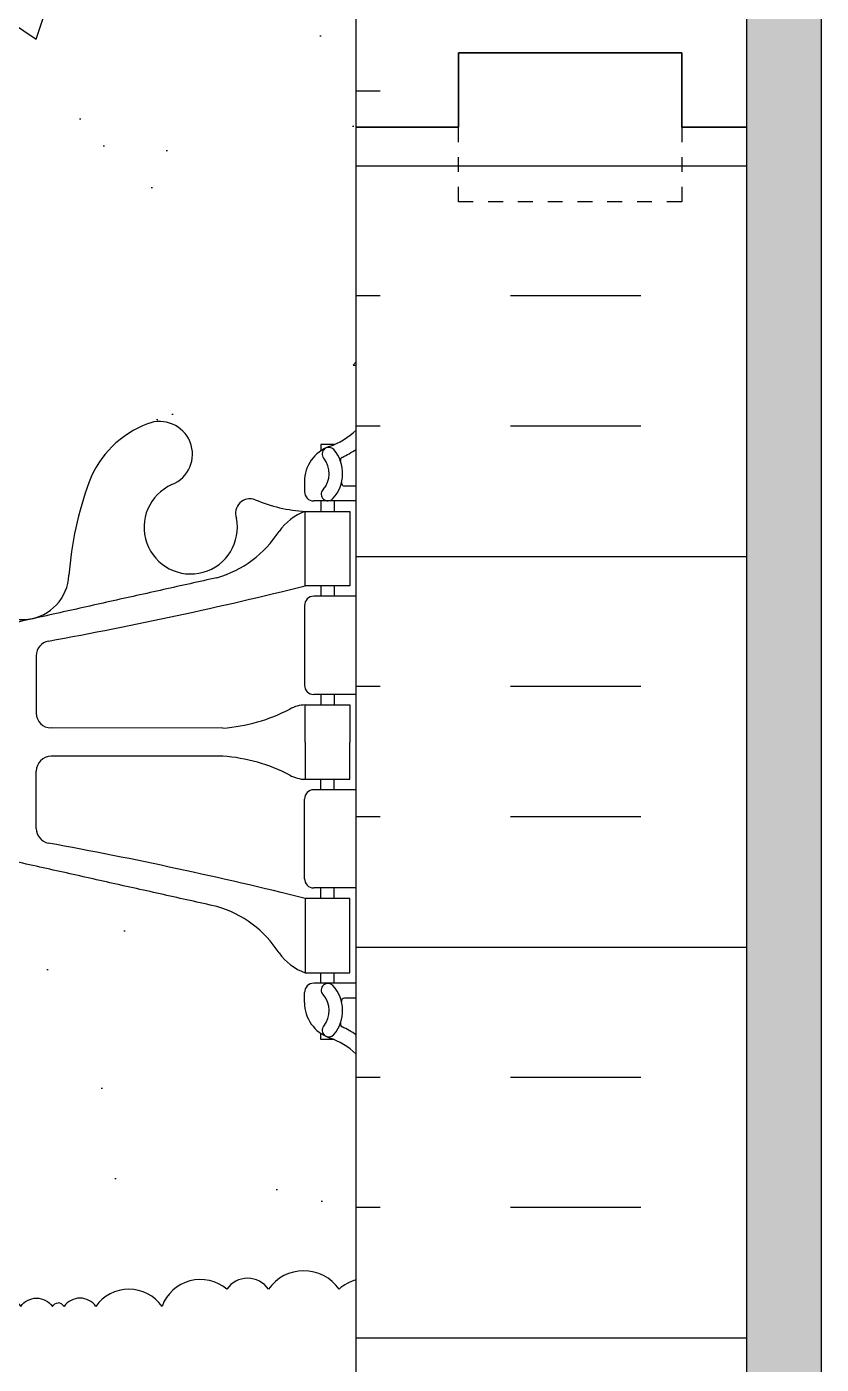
# Model space of a CAD drawing. Header units: inches. Extents: x 16 to 68.3, y 21.2 to 93.9.
# Drawn here: x 47.79 to 53.13, y 66.62 to 75.61 of the extents above; entities that cross this region are included whole.
import ezdxf

# ---------------------------------------------------------------- set-up
doc = ezdxf.new("R2010")
doc.units = ezdxf.units.IN
doc.header["$LTSCALE"] = 0.5
doc.header["$MEASUREMENT"] = 0
doc.linetypes.add('DASHED2', pattern=[0.375, 0.25, -0.125])
for name, color, linetype in [('HATCH', 12, 'Continuous'), ('line25', 2, 'Continuous'), ('LINE50', 5, 'Continuous'), ('LINE9', 9, 'Continuous'), ('Web_Edge', 9, 'Continuous')]:
    doc.layers.add(name, color=color, linetype=linetype)

msp = doc.modelspace()

# ---------------------------------------------------------------- hatches: boundary and pattern name
at = {"layer": 'HATCH'}
h = msp.add_hatch(dxfattribs=at)
h.set_pattern_fill('INSUL', color=256, scale=7, style=0)
h.set_pattern_definition([(180, (2976.167332084206, -322.0766072067573), (0, 2.625), []), (180, (2976.167332084206, -321.2016072067573), (0, 2.625), [0.875, -0.875]), (180, (2976.167332084206, -320.3266072067573), (0, 2.625), [0.875, -0.875])])
h.paths.add_polyline_path([(52.63075037272097, 74.93290685595431), (52.19325037272097, 74.93290685595431), (52.19325037272051, 75.43290685595426), (50.69325037272097, 75.43290685595437), (50.69325037272097, 74.93290685595437), (50.00575037272097, 74.93290685595426), (50.00575037272097, 92.93290685595437), (50.69325037272097, 92.93290685595426), (50.69325037272097, 93.43290685595426), (52.19325037272051, 93.43290685595437), (52.19325037272097, 92.93290685595426), (52.63075037272097, 92.93290685595431)])
h = msp.add_hatch(dxfattribs=at)
h.set_pattern_fill('AR-SAND', color=256, scale=0.25, style=0)
h.set_pattern_definition([(37.50000000000001, (77.5901475671186, 19.05054235239589), (-0.01574833952740204, 0.4817059422532897), [0, -0.38, 0, -0.425, 0, -0.40625]), (7.499999999999999, (77.5901475671186, 19.05054235239589), (0.4424441763169318, 0.7055365163074351), [0, -0.205, 0, -0.3425, 0, -0.13125]), (327.5, (77.2826475671186, 19.05054235239589), (0.7785354654378738, 0.001414763384241124), [0, -0.125, 0, -0.45, 0, -0.5875]), (317.5, (77.2826475671186, 19.05054235239589), (0.7515316511430733, 0.2194188912335623), [0, -0.0625, 0, -0.295, 0, -0.3375])])
h.paths.add_polyline_path([(53.13075037272097, 92.93290685595433), (52.63075037272097, 92.93290685595433), (52.63075037272097, 74.93290685595431), (52.63075037272097, 56.93290685595432), (53.13075037272097, 56.93290685595431)])
h = msp.add_hatch(dxfattribs=at)
h.set_pattern_fill('AR-CONC', color=256, scale=0.5)
h.set_pattern_definition([(49.99999999999999, (0, 0), (3.586300913003767, -0.3137606749129755), [0.375, -4.125]), (355, (0, 0), (-0.693756668065, 3.760960668500059), [0.3, -3.3]), (100.45144446, (0.298858405, -0.02614672), (2.89254423363556, 3.447199954843147), [0.3187009599999999, -3.505710559999999]), (46.18420000000001, (0, 1), (5.336206653357862, -0.8275964039653827), [0.5625, -6.1875]), (96.63563549, (0.444683725, 0.931033465), (4.673309728371142, 4.870593003872752), [0.47805171, -5.258568799999999]), (351.1841639899999, (0, 1), (4.673309725273866, 4.870593001349951), [0.45, -4.950000005]), (21, (0.5, 0.75), (2.984535260592308, -2.013094453326694), [0.375, -4.125]), (326.0000000000001, (0.5, 0.75), (1.216576659607909, 3.625750225234265), [0.3, -3.3]), (71.45144474, (0.74871127, 0.58224213), (4.201111883649856, 1.612655764031769), [0.31870095, -3.50571056]), (37.50000000000001, (0, 0), (0.06079927658645334, 1.664469269156557), [0, -3.26, 0, -3.35, 0, -3.3125]), (7.499999999999999, (0, 0), (1.315347687210743, 1.972058559411801), [0, -1.91, 0, -3.185, 0, -1.2625]), (327.5, (-1.115, 0), (2.669112180862045, -0.1127743586718988), [0, -1.25, 0, -3.9, 0, -5.175]), (317.5, (-1.615, 0), (2.915930846711931, 0.5005249116615886), [0, -1.625, 0, -2.59, 0, -3.675])])
edge = h.paths.add_edge_path()
edge.add_arc((49.65974737583271, 86.34523039092467), 0.4999999999999998, 46.21088882983787, 66.42182151813422)
edge.add_line((49.85974737586201, 86.80348796040747), (49.76974737586147, 86.80348796040059))
edge.add_line((49.76974737586147, 86.80348796040059), (49.76974737585874, 86.84521402032473))
edge.add_arc((49.9097473758427, 87.05233717210766), 0.2499999999999988, 180.0000000030875, 235.94420226187, ccw=False)
edge.add_line((49.6597473758427, 87.05233717209418), (49.65974737583906, 87.11983717210428))
edge.add_arc((49.72224737583906, 87.11983717210765), 0.06250000000000001, 89.99999999998698, 180.0000000030875, ccw=False)
edge.add_line((49.72224737583907, 87.18233717210765), (49.76974737583691, 87.18233717210764))
edge.add_line((49.76974737583691, 87.18233717210764), (49.76974737583237, 87.25233717210764))
edge.add_line((49.76974737583237, 87.25233717210764), (49.6647473758477, 87.25233717210764))
edge.add_arc((49.78715602700481, 87.59494103462791), 0.3638149041640578, 212.0424222806901, 250.3387412735826, ccw=False)
edge.add_arc((48.86403713168669, 86.98371098329338), 0.743499063761513, 34.22801950081571, 73.81071145721748)
edge.add_spline(control_points=[(49.07133327597398, 87.6977272060627), (47.63388327597409, 88.01818720606272)], knot_values=[0, 0, 1, 1], degree=1, periodic=0)
edge.add_arc((47.07754542795036, 85.08658239844536), 2.983926699701091, 79.25461642973926, 90.09946546446955)
edge.add_line((47.07236533425804, 88.07050460182438), (46.01729402065462, 88.08608661676334))
edge.add_line((46.01729402065462, 88.08608661676334), (46.01729402065461, 79.77972709514529))
edge.add_line((46.01729402065461, 79.77972709514529), (47.07236533425807, 79.79530911008425))
edge.add_arc((47.07754542795034, 82.77923131346327), 2.983926699701083, 269.9005345355316, 280.745383570264)
edge.add_spline(control_points=[(47.63388327597409, 79.84762650584591), (49.07133327597398, 80.16808650584593)], knot_values=[0, 0, 1, 1], degree=1, periodic=0)
edge.add_arc((48.86403713168669, 80.88210272861525), 0.7434990637615129, 286.1892885427836, 325.7719804991818)
edge.add_arc((49.78715602700481, 80.27087267728072), 0.3638149041640576, 109.66125872641629, 147.9575777193149, ccw=False)
edge.add_line((49.6647473758477, 80.61347653980098), (49.76974737583237, 80.61347653980098))
edge.add_line((49.76974737583237, 80.61347653980098), (49.76974737583691, 80.68347653980099))
edge.add_line((49.76974737583691, 80.68347653980099), (49.72224737583907, 80.68347653980098))
edge.add_arc((49.72224737583906, 80.74597653980098), 0.06250000000000001, 179.9999999969125, 270.000000000013, ccw=False)
edge.add_line((49.65974737583906, 80.74597653980435), (49.6597473758427, 80.81347653981445))
edge.add_arc((49.9097473758427, 80.81347653980097), 0.2499999999999989, 124.05579773813, 179.9999999969125, ccw=False)
edge.add_line((49.76974737585874, 81.0205996915839), (49.76974737586147, 81.06232575150804))
edge.add_line((49.76974737586147, 81.06232575150804), (49.85974737586201, 81.06232575150116))
edge.add_arc((49.65974737583271, 81.52058332098396), 0.4999999999999999, 293.5781784818658, 313.7891111701621)
edge.add_line((50.00575037272097, 81.15963744395481), (50.00575037272097, 86.70617626795382))
edge = h.paths.add_edge_path()
edge.add_line((46.01729402065462, 88.08608661676334), (46.00575037272141, 88.08625710125308))
edge.add_line((46.00575037272141, 88.08625710125308), (44.93913541118481, 88.07050460182438))
edge.add_arc((44.9339553174925, 85.08658239844536), 2.983926699701082, 89.90053453553061, 100.7453835702634)
edge.add_spline(control_points=[(44.37761746946876, 88.01818720606272), (43.92738470849633, 87.91781391267426)], knot_values=[0.6867837065828728, 0.6867837065828728, 1, 1], degree=1, periodic=0)
edge.add_line((43.92738470857714, 87.91781391269228), (43.92738470857714, 79.94799979921636))
edge.add_spline(control_points=[(43.92738470849633, 79.94799979923438), (44.37761746946876, 79.84762650584591)], knot_values=[0.6867837065828678, 0.6867837065828678, 1, 1], degree=1, periodic=0)
edge.add_arc((44.9339553174925, 82.77923131346327), 2.983926699701082, 259.2546164297359, 270.0994654644676)
edge.add_line((44.93913541118473, 79.79530911008425), (46.00575037272156, 79.77955661065555))
edge.add_line((46.00575037272156, 79.77955661065555), (46.01729402065461, 79.77972709514529))
edge.add_line((46.01729402065461, 79.77972709514529), (46.01729402065462, 88.08608661676334))
edge = h.paths.add_edge_path()
edge.add_spline(control_points=[(43.92738470857714, 87.91781391269227), (42.94016746946886, 87.6977272060627)], knot_values=[0, 0, 0.6867837066390796, 0.6867837066390796], degree=1, periodic=0)
edge.add_arc((43.14746361375615, 86.98371098329338), 0.743499063761513, 106.1892885427836, 145.7719804991715)
edge.add_arc((42.22434471843804, 87.59494103462791), 0.3638149041640575, 289.6612587264163, 327.9575777193354, ccw=False)
edge.add_line((42.34675336959515, 87.25233717210764), (42.24175336961048, 87.25233717210764))
edge.add_line((42.24175336961048, 87.25233717210764), (42.24175336960593, 87.18233717210764))
edge.add_line((42.24175336960593, 87.18233717210764), (42.28925336960377, 87.18233717210765))
edge.add_arc((42.28925336960378, 87.11983717210765), 0.06250000000000001, -3.0876208256813698e-09, 90.00000000001302, ccw=False)
edge.add_line((42.35175336960378, 87.11983717210428), (42.35175336960015, 87.05233717209418))
edge.add_arc((42.10175336960015, 87.05233717210766), 0.2499999999999988, 304.05579773812997, 359.9999999969125, ccw=False)
edge.add_line((42.2417533695841, 86.84521402032473), (42.24175336958137, 86.80348796040059))
edge.add_line((42.24175336958137, 86.80348796040059), (42.15175336958083, 86.80348796040747))
edge.add_arc((42.35175336961014, 86.34523039092467), 0.4999999999999997, 113.5781784818658, 133.7891111703061)
edge.add_line((42.00575037272097, 86.70617626795296), (42.00575037272097, 81.15963744395567))
edge.add_arc((42.35175336961014, 81.52058332098396), 0.4999999999999995, 226.2108888296939, 246.4218215181342)
edge.add_line((42.15175336958083, 81.06232575150116), (42.24175336958137, 81.06232575150804))
edge.add_line((42.24175336958137, 81.06232575150804), (42.2417533695841, 81.0205996915839))
edge.add_arc((42.10175336960015, 80.81347653980097), 0.2499999999999988, 3.087507138843648e-09, 55.944202261869975, ccw=False)
edge.add_line((42.35175336960015, 80.81347653981445), (42.35175336960378, 80.74597653980435))
edge.add_arc((42.28925336960378, 80.74597653980098), 0.06250000000000001, -90.00000000001302, 3.087507138843648e-09, ccw=False)
edge.add_line((42.28925336960377, 80.68347653980098), (42.24175336960593, 80.68347653980099))
edge.add_line((42.24175336960593, 80.68347653980099), (42.24175336961048, 80.61347653980098))
edge.add_line((42.24175336961048, 80.61347653980098), (42.34675336959515, 80.61347653980098))
edge.add_arc((42.22434471843805, 80.27087267728072), 0.3638149041640577, 32.042422280640494, 70.33874127358581, ccw=False)
edge.add_arc((43.14746361375615, 80.88210272861525), 0.7434990637615132, 214.2280195008409, 253.8107114572175)
edge.add_spline(control_points=[(42.94016746946886, 80.16808650584593), (43.92738470857714, 79.94799979921636)], knot_values=[0, 0, 0.6867837066390796, 0.6867837066390796], degree=1, periodic=0)
edge.add_line((43.92738470857714, 79.94799979921636), (43.92738470857714, 87.91781391269227))
edge = h.paths.add_edge_path()
edge.add_arc((49.65974737583271, 68.34523039092467), 0.4999999999999998, 46.21088882983787, 66.42182151813422)
edge.add_line((49.85974737586201, 68.80348796040747), (49.76974737586147, 68.80348796040059))
edge.add_line((49.76974737586147, 68.80348796040059), (49.76974737585874, 68.84521402032473))
edge.add_arc((49.9097473758427, 69.05233717210766), 0.2499999999999988, 180.0000000030875, 235.94420226187, ccw=False)
edge.add_line((49.6597473758427, 69.05233717209418), (49.65974737583906, 69.11983717210428))
edge.add_arc((49.72224737583906, 69.11983717210765), 0.06250000000000001, 89.99999999998698, 180.0000000030875, ccw=False)
edge.add_line((49.72224737583907, 69.18233717210765), (49.76974737583691, 69.18233717210764))
edge.add_line((49.76974737583691, 69.18233717210764), (49.76974737583237, 69.25233717210764))
edge.add_line((49.76974737583237, 69.25233717210764), (49.6647473758477, 69.25233717210764))
edge.add_arc((49.78715602700473, 69.59494103462794), 0.3638149041640578, 212.0424222804951, 250.33874127359678, ccw=False)
edge.add_arc((48.86403713168669, 68.98371098329338), 0.7434990637615126, 34.22801950091625, 73.81071145721643)
edge.add_spline(control_points=[(49.07133327597398, 69.6977272060627), (47.63388327597409, 70.01818720606272)], knot_values=[0, 0, 1, 1], degree=1, periodic=0)
edge.add_arc((47.07754542795036, 67.08658239844536), 2.98392669970109, 79.25461642973826, 90.09946546446818)
edge.add_line((47.07236533425811, 70.07050460182438), (46.01729402065461, 70.08608661676334))
edge.add_line((46.01729402065461, 70.08608661676334), (46.01729402065461, 67.18649998957106))
edge.add_arc((45.89694003433868, 66.85945341837021), 0.3484889406514577, 50.206941944660684, 69.79625397109521, ccw=False)
edge.add_arc((46.35678619018471, 66.9614043961476), 0.2890885121043847, 35.000000049744926, 144.999999950256, ccw=False)
edge.add_arc((46.73374488911767, 67.02908379061017), 0.1710930888453198, 35.00000004974447, 144.9999999502503, ccw=False)
edge.add_arc((47.0507625549502, 66.91694358144542), 0.2747678591514678, 20.067823958623023, 130.0678238591272, ccw=False)
edge.add_arc((47.53115746998198, 66.8555628542095), 0.2713891911863233, 35.00000004974447, 144.9999999502704, ccw=False)
edge.add_arc((47.85978813371104, 66.93677807643002), 0.1297947724258311, 35.000000049746575, 144.9999999502446, ccw=False)
edge.add_arc((48.01443782202094, 66.97738564492818), 0.05899763733755128, 98.46763984434159, 144.9999999502589, ccw=False)
edge.add_arc((47.99706292342111, 66.97738564492815), 0.05899763733755129, 35.00000004985583, 81.5323601557717, ccw=False)
edge.add_arc((48.15171261173085, 66.93677807642995), 0.1297947724258311, 35.000000049746575, 144.9999999501768, ccw=False)
edge.add_arc((48.48034327545997, 66.85556285420948), 0.2713891911863233, 35.00000004974447, 144.9999999502737, ccw=False)
edge.add_arc((48.96073819049172, 66.91694358144551), 0.2747678591514678, 49.93217614085802, 159.9321760413863, ccw=False)
edge.add_arc((49.2777558563243, 67.0290837906102), 0.1710930888453198, 35.00000004974447, 144.9999999502489, ccw=False)
edge.add_arc((49.65471455525726, 66.9614043961476), 0.2890885121043847, 35.000000049744926, 144.9999999502521, ccw=False)
edge.add_arc((50.11456071110332, 66.85945341837024), 0.3484889406514596, 108.1939553616794, 129.7930580553476, ccw=False)
edge.add_line((50.00575037272097, 67.19051965346148), (50.00575037272097, 68.70617626795382))
edge = h.paths.add_edge_path()
edge.add_line((46.01729402065461, 70.08608661676334), (46.00575037272142, 70.08625710125308))
edge.add_line((46.00575037272142, 70.08625710125308), (44.93913541118484, 70.07050460182438))
edge.add_arc((44.93395531749251, 67.08658239844536), 2.983926699701082, 89.90053453553048, 100.7453835702628)
edge.add_spline(control_points=[(44.37761746946876, 70.01818720606272), (43.92738470857714, 69.91781391269227)], knot_values=[0.6867837066390796, 0.6867837066390796, 1, 1], degree=1, periodic=0)
edge.add_line((43.92738470857714, 69.91781391269227), (43.92738470857714, 67.04741426064041))
edge.add_arc((44.07700893180284, 66.92615876084994), 0.1925884326882842, 35.000000049744926, 140.9786846608937, ccw=False)
edge.add_arc((44.38266751188758, 66.93306269264247), 0.1805517949427258, 35.000000049736684, 144.9999999503395, ccw=False)
edge.add_arc((44.66761295953486, 66.89657734210114), 0.1959448866285584, 24.37979492092802, 134.3797948213562, ccw=False)
edge.add_arc((45.02391568800157, 66.85294193211523), 0.2170908186462479, 35.00000004974743, 144.999999950316, ccw=False)
edge.add_arc((45.38539263390121, 66.84886940579547), 0.2241910515995041, 35.00000004974561, 144.9999999502162, ccw=False)
edge.add_arc((45.89694003433863, 66.85945341837022), 0.3484889406514577, 69.79625397108771, 160.2069418451645, ccw=False)
edge.add_line((46.01729402065461, 67.18649998957108), (46.01729402065461, 70.08608661676334))
edge = h.paths.add_edge_path()
edge.add_spline(control_points=[(43.92738470857714, 69.91781391269227), (42.94016746946886, 69.6977272060627)], knot_values=[0, 0, 0.6867837066390796, 0.6867837066390796], degree=1, periodic=0)
edge.add_arc((43.14746361375619, 68.98371098329339), 0.7434990637615129, 106.1892885427865, 145.7719804992229)
edge.add_arc((42.22434471843804, 69.59494103462791), 0.3638149041640574, 289.6612587264163, 327.95757771923536, ccw=False)
edge.add_line((42.34675336959515, 69.25233717210764), (42.24175336961048, 69.25233717210764))
edge.add_line((42.24175336961048, 69.25233717210764), (42.24175336960593, 69.18233717210764))
edge.add_line((42.24175336960593, 69.18233717210764), (42.28925336960377, 69.18233717210765))
edge.add_arc((42.28925336960378, 69.11983717210765), 0.06250000000000001, -3.0876208256813698e-09, 90.00000000001302, ccw=False)
edge.add_line((42.35175336960378, 69.11983717210428), (42.35175336960015, 69.05233717209418))
edge.add_arc((42.10175336960015, 69.05233717210766), 0.2499999999999988, 304.05579773812997, 359.9999999969125, ccw=False)
edge.add_line((42.2417533695841, 68.84521402032473), (42.24175336958137, 68.80348796040059))
edge.add_line((42.24175336958137, 68.80348796040059), (42.15175336958083, 68.80348796040747))
edge.add_arc((42.35175336961014, 68.34523039092467), 0.4999999999999998, 113.5781784818658, 133.7891111703061)
edge.add_line((42.00575037272097, 68.70617626795296), (42.00575037272097, 67.17379682228778))
edge.add_arc((42.0359991827129, 66.85021465889207), 0.3249929337289893, 35.000000049740606, 95.3405509028234, ccw=False)
edge.add_arc((42.46983697496431, 66.9192547438335), 0.20462521901779, 35.000000049743676, 144.9999999502806, ccw=False)
edge.add_arc((42.88395497268343, 66.86402260770089), 0.3009195096539231, 35.00000004974311, 144.9999999502307, ccw=False)
edge.add_arc((43.30793292852515, 66.91235072681684), 0.2166620053473131, 35.000000049746575, 144.9999999502617, ccw=False)
edge.add_arc((43.70233088828653, 66.88473474397489), 0.2648090020814063, 31.80222356554151, 144.999999950263, ccw=False)
edge.add_line((43.92738470857714, 67.02428611643661), (43.92738470857714, 69.91781391269227))
edge = h.paths.add_edge_path()
edge.add_arc((43.70233088828652, 66.8847347439749), 0.2648090020814058, 31.80222356553801, 144.9999999502553)
edge.add_arc((43.30793292852515, 66.91235072681691), 0.2166620053473131, 35.00000004973725, 144.9999999502564)
edge.add_arc((42.88395497268353, 66.86402260770086), 0.3009195096539232, 35.00000004977011, 144.9999999502434)
edge.add_arc((42.46983697496431, 66.9192547438335), 0.2046252190177865, 35.00000004971502, 144.9999999502817)
edge.add_arc((42.03599918271289, 66.85021465889207), 0.3249929337289882, 35.00000004974061, 95.34055090282214)
edge.add_line((42.00575037272097, 67.17379682228778), (42.00575037272097, 63.15963744395567))
edge.add_arc((42.35175336961015, 63.52058332098396), 0.5000000000000084, 226.2108888296927, 246.421821518132)
edge.add_line((42.15175336958082, 63.06232575150116), (42.24175336958137, 63.06232575150804))
edge.add_line((42.24175336958137, 63.06232575150804), (42.2417533695841, 63.0205996915839))
edge.add_arc((42.10175336960015, 62.81347653980097), 0.2499999999999989, 3.087507138843648e-09, 55.944202261869975, ccw=False)
edge.add_line((42.35175336960015, 62.81347653981445), (42.35175336960378, 62.74597653980435))
edge.add_arc((42.28925336960378, 62.74597653980098), 0.06250000000000001, -90.00000000001302, 3.087507138843648e-09, ccw=False)
edge.add_line((42.28925336960377, 62.68347653980098), (42.24175336960593, 62.68347653980099))
edge.add_line((42.24175336960593, 62.68347653980099), (42.24175336961048, 62.61347653980098))
edge.add_line((42.24175336961048, 62.61347653980098), (42.34675336959514, 62.61347653980098))
edge.add_arc((42.2243447184381, 62.27087267728071), 0.3638149041640577, 32.042422280519986, 70.33874127359502, ccw=False)
edge.add_arc((43.14746361375614, 62.88210272861525), 0.7434990637615073, 214.2280195009032, 253.8107114572246)
edge.add_spline(control_points=[(42.94016746946886, 62.16808650584593), (43.92738470857714, 61.94799979921636)], knot_values=[0, 0, 0.6867837066390796, 0.6867837066390796], degree=1, periodic=0)
edge.add_line((43.92738470857714, 61.94799979921636), (43.92738470857714, 67.02428611643661))
edge = h.paths.add_edge_path()
edge.add_arc((50.11456071110334, 66.85945341837024), 0.3484889406514552, 108.1939553616828, 129.7930580553527)
edge.add_arc((49.65471455525725, 66.96140439614757), 0.2890885121043847, 35.00000004974715, 144.9999999502552)
edge.add_arc((49.27775585632424, 67.02908379061023), 0.1710930888453198, 35.00000004971677, 144.9999999502437)
edge.add_arc((48.96073819049175, 66.91694358144548), 0.2747678591514645, 49.93217614088111, 159.9321760413896)
edge.add_arc((48.48034327545997, 66.8555628542095), 0.2713891911863218, 35.00000004973044, 144.9999999502554)
edge.add_arc((48.15171261173095, 66.93677807642995), 0.1297947724258311, 35.00000004979186, 144.9999999502534)
edge.add_arc((47.997062923421, 66.97738564492818), 0.05899763733755128, 35.00000004965683, 81.53236015565844)
edge.add_arc((48.01443782202133, 66.97738564492823), 0.05899763733754638, 98.4676398447251, 144.9999999506264)
edge.add_arc((47.85978813371108, 66.93677807642995), 0.1297947724258311, 35.00000004964745, 144.9999999502446)
edge.add_arc((47.53115746998196, 66.85556285420952), 0.2713891911863229, 35.00000004971962, 144.9999999502704)
edge.add_arc((47.05076255495018, 66.91694358144547), 0.2747678591514673, 20.06782395861975, 130.0678238591284)
edge.add_arc((46.73374488911767, 67.02908379061016), 0.1710930888453197, 35.00000004976688, 144.9999999502503)
edge.add_arc((46.35678619018472, 66.96140439614759), 0.2890885121043826, 35.00000004974566, 144.9999999502606)
edge.add_arc((45.89694003433861, 66.85945341837024), 0.3484889406514576, 50.2069419446434, 160.2069418451615)
edge.add_arc((45.38539263390121, 66.8488694057955), 0.2241910515995041, 35.00000004974556, 144.9999999502574)
edge.add_arc((45.02391568800156, 66.85294193211504), 0.2170908186462479, 35.00000004977353, 144.9999999502921)
edge.add_arc((44.66761295953485, 66.89657734210115), 0.1959448866285581, 24.37979492088711, 134.379794821415)
edge.add_arc((44.38266751188746, 66.93306269264231), 0.1805517949427259, 35.0000000497506, 144.9999999502782)
edge.add_arc((44.07700893180284, 66.92615876084994), 0.1925884326882838, 35.00000004974492, 140.9786846608937)
edge.add_line((43.92738470857714, 67.04741426064041), (43.92738470857714, 67.02428611643661))
edge.add_line((43.92738470857714, 67.02428611643661), (43.92738470857714, 61.94799979921636))
edge.add_spline(control_points=[(43.92738470857714, 61.94799979921636), (44.37761746946876, 61.84762650584591)], knot_values=[0.6867837066390796, 0.6867837066390796, 1, 1], degree=1, periodic=0)
edge.add_arc((44.93395531749255, 64.77923131346327), 2.983926699701084, 259.2546164297358, 270.0994654644759)
edge.add_line((44.93913541118521, 61.79530911008423), (46.00575037272137, 61.77955661065555))
edge.add_line((46.00575037272137, 61.77955661065555), (47.0723653342576, 61.79530911008423))
edge.add_arc((47.07754542795031, 64.77923131346327), 2.983926699701084, 269.900534535523, 280.7453835702624)
edge.add_spline(control_points=[(47.63388327597409, 61.84762650584591), (49.07133327597398, 62.16808650584593)], knot_values=[0, 0, 1, 1], degree=1, periodic=0)
edge.add_arc((48.86403713168669, 62.88210272861525), 0.7434990637615067, 286.1892885427754, 325.771980499191)
edge.add_arc((49.78715602700481, 62.27087267728072), 0.3638149041640575, 109.66125872641521, 147.9575777192956, ccw=False)
edge.add_line((49.6647473758477, 62.61347653980098), (49.76974737583237, 62.61347653980098))
edge.add_line((49.76974737583237, 62.61347653980098), (49.76974737583691, 62.68347653980098))
edge.add_line((49.76974737583691, 62.68347653980098), (49.72224737583907, 62.68347653980098))
edge.add_arc((49.72224737583906, 62.74597653980098), 0.06250000000000001, 179.9999999969125, 270.0000000000065, ccw=False)
edge.add_line((49.65974737583906, 62.74597653980435), (49.6597473758427, 62.81347653981445))
edge.add_arc((49.9097473758427, 62.81347653980097), 0.2499999999999989, 124.05579773813, 179.9999999969125, ccw=False)
edge.add_line((49.76974737585874, 63.0205996915839), (49.76974737586147, 63.06232575150804))
edge.add_line((49.76974737586147, 63.06232575150804), (49.85974737586203, 63.06232575150116))
edge.add_arc((49.65974737583269, 63.52058332098395), 0.500000000000009, 293.5781784818698, 313.7891111701645)
edge.add_line((50.00575037272097, 63.15963744395481), (50.00575037272097, 67.19051965346148))
h.paths.add_polyline_path([(43.92738470857714, 59.87046195964876, -0.05666383542022759), (43.8106950761902, 59.34908945506202, -0.2278381461859753), (43.40604329221746, 58.92489932244133, -1), (43.24261472081135, 59.33342239651192, 2.087231407577453), (42.80871529089081, 59.55823965476111, -0.6696014940937474), (42.67621289214439, 59.43795795806153, 0.08534784464098068), (42.34675336959596, 59.51347653980119), (42.24175336961048, 59.51347653980119), (42.24175336960593, 59.44347653980118), (42.28925336960377, 59.4434765398012, -0.4142135623889448), (42.35175336960378, 59.38097653979783), (42.35175336960015, 59.31347653978773, -0.249069420179816), (42.2417533695841, 59.10635338801828), (42.24175336958137, 59.06462732809413), (42.15175336958082, 59.06462732810101, 0.08841615068672898), (42.00575037272097, 58.9673156356465), (42.00575037272097, 56.93290685595431), (42.00575037272097, 56.17351817396133), (42.08463825211879, 56.41544100411528, -0.7257365567846111), (42.19074675275808, 56.43417373940805), (42.23965979623625, 56.28417373940795), (42.36574675275777, 56.28417373940805, -0.4142135623730794), (42.41574675275781, 56.23417373940809), (42.41574675275803, 56.20417373940796), (42.51574675275791, 56.20417373940802), (42.51574816860904, 55.38045836448606), (43.92738470857714, 55.1284321263021)])
h.paths.add_polyline_path([(45.97049846467532, 59.08302910389074, -0.06342882996162606), (45.53160993727732, 59.14496982517119, -0.7348724129815378), (45.50850633368972, 59.65600867187412, 1.61247353724821), (45.07696316916907, 60.01559687157845), (44.93432532698918, 59.62875201584627, -0.1637199698636485), (44.61249309361467, 59.2749352612876, -1.05916744043704), (44.40619781486122, 59.65681146325633, 1.629604377932075), (43.93513600632859, 59.95790248914238, -0.009281151891959898), (43.92738470857714, 59.87046195964875), (43.92738470857714, 55.1284321263021), (45.88246758959666, 54.77938180783107, -0.01255838567427906), (45.97049846467532, 54.78278455240077)])
h.paths.add_polyline_path([(50.00575037272097, 58.96731563564737, 0.0884161506860951), (49.85974737586203, 59.06462732810101), (49.76974737586147, 59.06462732809413), (49.76974737585874, 59.10635338801828, -0.2490694201798159), (49.6597473758427, 59.31347653978773), (49.65974737583906, 59.38097653979783, -0.4142135623889365), (49.72224737583907, 59.4434765398012), (49.76974737583691, 59.44347653980119), (49.76974737583237, 59.51347653980119), (49.66474737584695, 59.51347653980119, 0.08534784463976441), (49.33528785330294, 59.43795795806346, -0.6696014941017541), (49.20278545455154, 59.55823965475876, 2.087231407570266), (48.76888602462778, 59.3334223965135, -1), (48.60545745323475, 58.92489932243782, -0.2278381461899527), (48.20080566925255, 59.34908945506223, -0.06597968640273069), (48.07636473911437, 59.95790248914074, 1.62960437793008), (47.60530293057951, 59.65681146325758, -1.059167440434085), (47.39900765182669, 59.27493526128843, -0.1637199698631031), (47.07717541845362, 59.62875201584639), (46.93453757627378, 60.01559687157845, 1.612473537249848), (46.50299441175356, 59.65600867187399, -0.7348724129957874), (46.47989080815584, 59.14496982516855, -0.0735258378247976), (45.97049846467532, 59.08349321176225), (45.97049846467532, 54.7823203903462, -0.07352642755726718), (46.47989492204665, 54.72084388673586, -0.132790516546007), (46.60114556478735, 54.65107278392534), (47.30141735883828, 54.52604990376882, -0.03911831574373269), (47.39901176571029, 54.59087845061955, -0.5661006846896212), (47.73008564094121, 54.41957278275956, -0.07444126607771191), (48.1146881225805, 54.19735159485433, -0.03501258187443002), (48.20080978313455, 54.51672425684548, -0.2278381461853876), (48.60546156710629, 54.94091438946523, -1), (48.76889013850935, 54.53239131539328, 2.087231407590755), (49.20278956843229, 54.30757405715299, -0.3803920597852934), (49.49575399268557, 54.60267567730457), (49.49575399268409, 56.20417373940802), (49.59575399268417, 56.20417373940796), (49.59575399268418, 56.23417373940805, -0.4142135623733604), (49.64575399268422, 56.28417373940805), (49.77184094920574, 56.28417373940795), (49.81464549204337, 56.41544100411033, -0.7257365568518634), (49.9207539926857, 56.43417373940365), (50.00575037272097, 56.1735181739615), (50.00575037272097, 56.93290685595431)])
h.paths.add_polyline_path([(45.53161405117548, 54.72084388674019, -0.05082936706744496), (45.88246758959665, 54.77938180783107), (43.92738470857714, 55.1284321263021), (43.92738470857714, 53.995390058208, -0.0075958229865456), (43.9339709897413, 53.92384738045325, 1.753170910237371), (44.38490858165756, 54.22045551568675, -0.9407930192622284), (44.58842111833437, 54.60371873556855, -0.1730747606229338), (44.93432944087092, 54.23706169606058), (45.07696728305077, 53.85021684032849, 1.612473537246619), (45.50851044757197, 54.20980504003255, -0.7348724130076092)])
h.paths.add_polyline_path([(47.07717953233536, 54.23706169606058, -0.123808727381055), (47.30141735883827, 54.52604990376882), (46.60114556478734, 54.65107278392534, -0.5485519546029431), (46.50299852563395, 54.20980504003238, 1.612473537245531), (46.93454169015551, 53.85021684032849)])
h.paths.add_polyline_path([(43.92738470857714, 55.1284321263021), (42.51574816860904, 55.38045836448606), (42.51574950550775, 54.60267601743573, -0.3803970778955293), (42.80871940477263, 54.30757405714619, 2.087231407578331), (43.24261883469332, 54.53239131539478, -1), (43.40604740609324, 54.94091438946779, -0.2134499129943623), (43.79827316687745, 54.55171392248043, -0.06059869005666111), (43.92738470857714, 53.99539005820802)])
h.paths.add_polyline_path([(45.97049846467532, 49.86219003336015), (45.97049846467532, 46.00362367854868), (49.33460333083518, 46.00362367854868, 0.2681384484786097), (49.49575399268636, 46.15174719466334), (49.49575399268655, 47.62055685597348), (49.37575399269829, 47.82055685595483), (49.37575399269829, 47.93290685595511), (49.37575399269829, 48.04525685595493), (49.49575399268663, 48.24525685593642), (49.49575399268682, 49.71406651724404, 0.2681384484805035), (49.33460333083514, 49.86219003336015)])
h.paths.add_polyline_path([(45.97049846467532, 49.86219003336015), (42.67690564237114, 49.86219003336015, 0.2681558504668568), (42.51575073494089, 49.71405296119146), (42.51575073494089, 48.24525021896008), (42.6357467527437, 48.04525685595447), (42.6357467527437, 47.9329068559542), (42.6357467527437, 47.82055685595437), (42.51575073494089, 47.62056349294877), (42.51575073494089, 46.15176075071737, 0.2681558504668249), (42.67690564237111, 46.00362367854868), (45.97049846467532, 46.00362367854868)])
h.paths.add_polyline_path([(49.49575399268587, 41.26313803460423, -0.3803920597853901), (49.20278956843222, 41.55823965475555, 2.087231407643068), (48.76889013852001, 41.33342239651122, -1), (48.60546156709772, 40.92489932244681, -0.2134499129876757), (48.21323580632915, 41.3140997894275, -0.0699232591372946), (48.07636885299587, 41.95790248914482, 1.702394472336587), (47.62660039154672, 41.6453581962233, -0.9407930192596998), (47.42308785488346, 41.26209497633439, -0.1730747606274036), (47.07717953233534, 41.6287520158483), (46.93454169015551, 42.01559687158034, 1.612473537251582), (46.50299852563574, 41.65600867187576, -0.7348724130726708), (46.47989492198686, 41.14496982515663, -0.06847526279530537), (46.00575448660473, 41.08290685595624, -0.005025195847526104), (45.97049846467532, 41.08302915950805), (45.97049846467532, 38.30997476392538), (46.59343055670426, 38.93290685595431), (50.00575037272097, 38.93290685595431), (50.00575037272097, 39.69229553794727), (49.92075399268569, 39.43163997250516, -0.6000000000331527), (49.82075399268391, 39.43163997250076), (49.77184094920574, 39.58163997250088), (49.64575399268422, 39.58163997250078, -0.4142135623733604), (49.59575399268418, 39.63163997250078), (49.595753992684, 39.66163997250085), (49.49575399268409, 39.6616399725008)])
h.paths.add_polyline_path([(45.97049846467532, 41.08302915950805, -0.06342824119737661), (45.53161405115999, 41.14496982517286, -0.7348724129879809), (45.50851044757407, 41.65600867187722, 1.612473537240041), (45.07696728305077, 42.01559687158034), (44.93432944087093, 41.6287520158483, -0.1730747606225524), (44.58842111833545, 41.26209497634076, -0.940793019258798), (44.38490858165795, 41.64535819622208, 1.702394472345426), (43.93514012021023, 41.95790248914324, -0.06992325913730871), (43.79827316687653, 41.31409978942587, -0.2134499129893581), (43.40604740610281, 40.92489932244472, -1), (43.24261883469498, 41.3334223965147, 2.087231407569876), (42.80871940477253, 41.5582396547626, -0.3803970205195437), (42.51574956810772, 41.26313769836153), (42.51574675275791, 39.6616399725008), (42.415746752758, 39.66163997250086), (42.41574675275781, 39.63163997250049, -0.4142135623716955), (42.36574675275777, 39.58163997250078), (42.23965979623625, 39.58163997250088), (42.19074675275807, 39.43163997250075, -0.6000000000331899), (42.0907467527563, 39.43163997250517), (42.00575037272097, 39.69229553794743), (42.00575037272097, 38.93290685595431), (44.59343055670426, 38.93290685595431), (45.59343055670426, 39.93290685595431), (45.59343055670426, 38.93290685595431), (45.59343055670426, 37.93290685595431), (45.97049846467532, 38.30997476392537)])
h = msp.add_hatch(dxfattribs=at)
h.set_pattern_fill('AR-CONC', color=256, scale=0.5, style=0)
h.set_pattern_definition([(50, (0, 0), (3.586300913003767, -0.3137606749129755), [0.375, -4.125]), (355, (0, 0), (-0.693756668065, 3.760960668500059), [0.3, -3.3]), (100.4514, (0.2988584, -0.0261467), (2.892546908570108, 3.447197710304768), [0.31870095, -3.50571056]), (46.18420000000001, (0, 1), (5.336205243128222, -0.8275950716450904), [0.5625, -6.1875]), (96.6356, (0.444683725, 0.931033465), (4.673313527743517, 4.870589354502209), [0.47805144, -5.258565]), (351.1842, (0, 1), (4.673309725668136, 4.870593004626623), [0.45, -4.95]), (21, (0.5, 0.75), (2.984535260592308, -2.013094453326694), [0.375, -4.125]), (326.0000000000001, (0.5, 0.75), (1.216576659607909, 3.625750225234265), [0.3, -3.3]), (71.4514, (0.748711165, 0.58224197), (4.20111314290745, 1.612652483549762), [0.31870095, -3.50571056]), (37.50000000000001, (0, 0), (0.06079927658645334, 1.664469269156557), [0, -3.26, 0, -3.35, 0, -3.3125]), (7.499999999999999, (0, 0), (1.315347687210743, 1.972058559411801), [0, -1.91, 0, -3.185, 0, -1.2625]), (327.5, (-1.115, 0), (2.669112180862045, -0.112774358671899), [0, -1.25, 0, -3.9, 0, -5.175]), (317.5, (-1.615, 0), (2.915930846711931, 0.5005249116615882), [0, -1.625, 0, -2.59, 0, -3.675])])
h.paths.add_polyline_path([(50.00575037272096, 76.96731563564737, 0.08841615068609004), (49.85974737586204, 77.06462732810101), (49.76974737586146, 77.06462732809413), (49.76974737585874, 77.10635338801829, -0.2490694201798198), (49.6597473758427, 77.31347653978774), (49.65974737583906, 77.38097653979835, -0.4142135623864142), (49.72224737583906, 77.4434765398012), (49.76974737583691, 77.4434765398012), (49.76974737583237, 77.51347653980119), (49.6647473758469, 77.51347653980119, 0.08534784463997895), (49.33528785330212, 77.43795795806308, -0.6696014941097131), (49.20278545455199, 77.55823965476097, 2.087231407567003), (48.7688860246291, 77.33342239651297, -1), (48.60545745322425, 76.92489932244177, -0.2134499129907177), (48.21323169244776, 77.31409978942467, -0.06992325913717055), (48.07636473911437, 77.95790248914078, 1.702394472353678), (47.62659627766849, 77.64535819621923, -0.9407930192583336), (47.42308374099013, 77.26209497633837, -0.1730747606229203), (47.07717541845363, 77.62875201584635), (46.93453757627435, 78.01559687157689, 1.612473537250128), (46.50299441175259, 77.65600867187435, -0.7348724129848975), (46.4798908081639, 77.14496982517076, -0.06682240548530545), (46.01729402065462, 77.08286886965824), (46.01729402065462, 72.78294484225039, -0.06682240548521809), (46.47989080816331, 72.72084388673802, -0.7348724129838015), (46.50299441175387, 72.20980504003475, 1.612473537251058), (46.9345375762738, 71.85021684033023), (47.07717541845363, 72.23706169606228, -0.173074760623091), (47.42308374099058, 72.60371873557048, -0.9407930192578253), (47.62659627766854, 72.22045551568942, 1.702394472353784), (48.07636473911437, 71.90791122276784, -0.06992325913715436), (48.2132316924477, 72.5517139224838, -0.2134499129908858), (48.60545745322452, 72.94091438946694, -1), (48.76888602465783, 72.53239131540715, 2.087231407704766), (49.20278545455199, 72.30757405714766, -0.6696014941091581), (49.335287853302, 72.4278557538456, 0.085347844639961), (49.66474737584669, 72.35233717210744), (49.76974737583237, 72.35233717210744), (49.76974737583692, 72.42233717210745), (49.72224737583906, 72.42233717210743, -0.4142135623864142), (49.65974737583906, 72.48483717211028), (49.6597473758427, 72.55233717212647, -0.2490694201739033), (49.76974737585874, 72.75946032389035), (49.76974737586147, 72.8011863838145), (49.85974737586201, 72.80118638380762, 0.08841615068610513), (50.00575037272097, 72.89849807626126), (50.00575037272097, 74.93290685595431)])
h = msp.add_hatch(dxfattribs=at)
h.set_pattern_fill('INSUL', color=256, scale=7, style=0)
h.set_pattern_definition([(180, (2976.167332084206, -340.0766072067573), (0, 2.625), []), (180, (2976.167332084206, -339.2016072067573), (0, 2.625), [0.875, -0.875]), (180, (2976.167332084206, -338.3266072067573), (0, 2.625), [0.875, -0.875])])
h.paths.add_polyline_path([(52.63075037272097, 56.93290685595431), (52.19325037272097, 56.93290685595431), (52.19325037272051, 57.43290685595426), (50.69325037272097, 57.43290685595437), (50.69325037272097, 56.93290685595437), (50.00575037272097, 56.93290685595426), (50.00575037272097, 74.93290685595437), (50.69325037272097, 74.93290685595426), (50.69325037272097, 75.43290685595426), (52.19325037272051, 75.43290685595437), (52.19325037272097, 74.93290685595426), (52.63075037272097, 74.93290685595431)])

# ---------------------------------------------------------------- linework, layer by layer
for points in [[(42.00575037272097, 67.17379682228778, -0.2695424465986884), (42.30221780859466, 67.03662294789075, -0.52056705), (42.63745614133387, 67.03662294789075, -0.52056705), (43.13045380403307, 67.03662294789075, -0.52056705), (43.48541205301728, 67.03662294789075, -0.52056705), (43.91924972355577, 67.03662294789075, -0.52056705), (44.23476814004999, 67.03662294789075, -0.52056705), (44.53056688372493, 67.03662294789075, -0.52056705), (44.84608530021916, 66.97746011039317, -0.52056705), (45.20174607578383, 66.97746011039317, -0.52056705), (45.56903919201861, 66.97746011039317, -0.52056705), (46.11997874465789, 67.12721875491604, -0.52056705), (46.5935936357115, 67.12721875491604, -0.52056705), (46.87389614252382, 67.12721875491604, -0.52056705), (47.3088484593589, 67.01122529954733, -0.52056705), (47.75346648060503, 67.01122529954733, -0.52056705), (47.96610978681704, 67.01122529954733, -0.2058724564179968), (48.00575037272097, 67.03574016005831)], [(50.00575037272097, 67.19051965346148, 0.09452388095863784), (49.89152200078405, 67.12721875491604, 0.52056705), (49.41790710973044, 67.12721875491604, 0.52056705), (49.13760460291812, 67.12721875491604, 0.52056705), (48.70265228608304, 67.01122529954733, 0.52056705), (48.25803426483691, 67.01122529954733, 0.52056705), (48.04539095862489, 67.01122529954733, 0.2058724564179968), (48.00575037272097, 67.03574016005831)]]:
    msp.add_lwpolyline(points, format="xyb", dxfattribs=at)
at = {"layer": 'line25'}
for p, q in [((50.00575037272097, 74.93290685595431), (50.00575037272097, 92.93290685595431)), ((50.00575037272097, 56.93290685595431), (50.00575037272097, 74.93290685595431))]:
    msp.add_line(p, q, dxfattribs=at)
at = {"layer": 'LINE50'}
for p, q in [((52.63075037272097, 74.93290685595431), (52.63075037272097, 92.93290685595431)), ((52.63075037272097, 56.93290685595431), (52.63075037272097, 74.93290685595431))]:
    msp.add_line(p, q, dxfattribs=at)
for points in [[(50.00575037272097, 74.93290685595431), (50.69325037272097, 74.93290685595431), (50.69325037272097, 75.43290685595431), (52.19325037272097, 75.43290685595431), (52.19325037272097, 74.93290685595431), (52.63075037272097, 74.93290685595431)], [(52.63075037272097, 74.93290685595431), (52.19325037272097, 74.93290685595431), (52.19325037272097, 75.43290685595431), (50.69325037272097, 75.43290685595431), (50.69325037272097, 74.93290685595431), (50.00575037272097, 74.93290685595431)]]:
    msp.add_lwpolyline(points, dxfattribs=at)
at = {"layer": 'LINE9'}
msp.add_line((53.13075037272097, 92.93290685595431), (53.13075037272097, 56.93290685595431), dxfattribs=at)
at = {"layer": 'LINE9', "linetype": 'DASHED2', "ltscale": 0.15}
msp.add_lwpolyline([(52.19325037272097, 74.93290685595431), (52.19325037272097, 74.93290685595431), (52.19325037272097, 74.43290685595431), (50.69325037272097, 74.43290685595431), (50.69325037272097, 74.93290685595431), (50.69325037272097, 74.93290685595431)], dxfattribs=at)
at = {"layer": 'Web_Edge'}
for p, q in [((49.85974737586207, 72.80118638380762), (49.76974737586147, 72.8011863838145)), ((49.76974737586147, 72.8011863838145), (49.76974737585874, 72.75946032389035)), ((49.6597473758427, 72.55233717212647), (49.65974737583906, 72.48483717211028)), ((50.00575037272188, 72.5223371721074), (49.92787183945325, 72.52233717210751)), ((50.00575037272188, 72.42233717210749), (49.72224737583906, 72.42233717210743)), ((49.76974737583691, 72.42233717210738), (49.76974737583237, 72.35233717210744)), ((49.85974737586207, 72.42233717210738), (49.85974737586207, 72.35233717210744)), ((49.76974737579872, 71.85233717210744), (49.76974737579417, 71.78233717210756)), ((49.85974737586207, 71.85233717210744), (49.85974737586207, 71.7823371721075)), ((49.65974737583906, 71.71983717210756), (49.65974737583906, 71.18483717210754)), ((50.00575037272188, 71.78233717210745), (49.72224737583906, 71.78233717210756)), ((47.85769327597404, 71.38241185220383), (47.85769327597495, 70.99764803538679)), ((50.00575037272188, 71.12233717210748), (49.72224737583906, 71.12233717210754)), ((49.76974737575142, 71.12233717210754), (49.76974737574687, 71.0523371721076)), ((49.85974737586253, 71.12233717210759), (49.85974737586253, 71.0523371721076)), ((49.11202327597425, 70.89686713815232), (47.95762562857976, 70.89764805826778)), ((49.11202327597425, 70.70780720606277), (47.95762562857976, 70.70702628594731)), ((47.85769327597404, 70.22226249201125), (47.85769327597495, 70.6070263088283)), ((49.76974737575142, 70.48233717210755), (49.76974737574687, 70.55233717210749)), ((49.85974737586253, 70.48233717210749), (49.85974737586253, 70.55233717210749)), ((50.00575037272188, 70.4823371721076), (49.72224737583906, 70.48233717210755)), ((49.65974737583906, 69.88483717210752), (49.65974737583906, 70.41983717210755)), ((50.00575037272188, 69.82233717210764), (49.72224737583906, 69.82233717210752)), ((49.76974737579872, 69.75233717210764), (49.76974737579417, 69.82233717210752)), ((49.85974737586207, 69.75233717210764), (49.85974737586207, 69.82233717210758)), ((49.76974737583691, 69.18233717210771), (49.76974737583237, 69.25233717210764)), ((49.85974737586207, 69.18233717210771), (49.85974737586207, 69.25233717210764)), ((49.6597473758427, 69.05233717208861), (49.65974737583906, 69.11983717210481)), ((50.00575037272188, 69.1823371721076), (49.72224737583906, 69.18233717210765)), ((50.00575037272188, 69.08233717210769), (49.92787183945325, 69.08233717210757)), ((49.76974737586147, 68.80348796040059), (49.76974737585874, 68.84521402032473)), ((49.85974737586207, 68.80348796040747), (49.76974737586147, 68.80348796040059))]:
    msp.add_line(p, q, dxfattribs=at)
for points in [[(49.96474737584708, 71.85233717210744), (49.6647473758469, 71.85233717210744), (49.6647473758469, 72.35233717210744), (49.96474737584708, 72.35233717210744)], [(49.96474737584708, 69.75233717210764), (49.6647473758469, 69.75233717210764), (49.6647473758469, 69.25233717210764), (49.96474737584708, 69.25233717210764)]]:
    msp.add_lwpolyline(points, close=True, dxfattribs=at)
for points in [[(49.66474737576186, 70.8023371721076), (49.66474737576186, 71.0523371721076), (49.96474737576204, 71.0523371721076), (49.96474737576204, 70.8023371721076)], [(49.66474737576186, 70.80233717210749), (49.66474737576186, 70.55233717210749), (49.96474737576204, 70.55233717210749), (49.96474737576204, 70.80233717210749)]]:
    msp.add_lwpolyline(points, dxfattribs=at)
for centre, radius, start, end in [((48.84442106420761, 72.30785577192702), 0.6766585701930063, 110.6802528325036, 158.8761078469785), ((48.68717173894333, 72.73665285243791), 0.22, 291.803747989442, 111.8037479894416), ((49.65974737583269, 73.2594439532904), 0.5, 289.4712206353017, 313.7891111703809), ((49.9097473758427, 72.55233717210743), 0.25, 109.4712206353017, 179.999999995639), ((49.82380633844264, 72.7377932717794), 0.04500919725254051, 40.81210079799003, 218.5519993539984), ((49.66603996738763, 72.60689657844054), 0.16, 317.5391321572475, 39.99992280104357), ((49.66603996738763, 72.60689657844054), 0.25, 317.539132157208, 39.88548800373442), ((49.92182958639182, 72.69642634457946), 0.02103171283708721, 116.0042723403083, 196.5359959553834), ((49.65974737583269, 73.2594439532904), 0.6, 294.9252292854749, 305.2167839521452), ((50.43536285563755, 71.74285810069128), 2.364765241385946, 159.998492278527, 175.6105272071578), ((48.89545201624628, 72.24554124730471), 0.3135313569610182, 113.8083663361882, 11.41137857955388), ((49.92766784362971, 72.54191963131379), 0.01958352171754351, 164.5099000626938, 270.5968441877272), ((49.29380939364796, 72.34042523860009), 0.0967706443678472, 69.56693299447733, 199.8448706697163), ((49.71961450503818, 73.34811613203445), 0.9972893957618358, 246.8532982760682, 266.8462083553292), ((49.72224737583906, 72.48483717210743), 0.0625, 179.9999999973945, 270), ((49.81727637685867, 72.46850384579054), 0.04500000000006049, 137.5391321572864, 317.5391321569804), ((49.78715602700481, 72.00973330958718), 0.3638149041640656, 109.6612587265428, 145.0224862518245), ((47.76435983766828, 71.93881192294495), 0.3135313569610182, 116.0651741220457, 357.2642895890111), ((48.8640371316867, 72.6209633609217), 0.7434990637615071, 286.1892885425028, 327.2080834721838), ((42.85614372936493, 99.27270716182156), 28.25303123538609, 280.3656591868219, 283.9447811697141), ((49.72224737583906, 71.71983717210756), 0.0625, 89.99999999997395, 180), ((47.95769327597441, 71.38241185220411), 0.1, 100.3656591869284, 180.0000000001629), ((49.72224737583906, 71.18483717210754), 0.0625, 180, 269.9999999999739), ((47.95769327597486, 70.9976480353869), 0.1, 180.0000000000749, 269.9612408947538), ((49.02715139008319, 72.05350034515001), 1.159742907951804, 274.1967506926227, 297.4156047592631), ((49.66887013084875, 70.83365351271814), 0.218722518258797, 91.08004634494158, 119.5062534114404), ((47.95769327597486, 70.60702630882818), 0.1, 90.03875910524626, 179.9999999999251), ((49.02715139008319, 69.55117399906507), 1.159742907951804, 62.58439524073686, 85.80324930737731), ((49.66887013084875, 70.77102083149694), 0.218722518258797, 240.4937465885596, 268.9199536550584), ((49.72224737583906, 70.41983717210755), 0.0625, 90.00000000002606, 180), ((47.95769327597441, 70.22226249201097), 0.1, 179.9999999998372, 259.6343408130716), ((42.85614372936493, 42.33196718239353), 28.25303123538609, 76.0552188302859, 79.63434081317764), ((49.72224737583906, 69.88483717210752), 0.0625, 180, 270.000000000026), ((48.8640371316867, 68.98371098329338), 0.7434990637615071, 32.79191652781612, 73.81071145749719), ((49.78715602700481, 69.59494103462791), 0.3638149041640656, 214.9775137481755, 250.3387412734572), ((49.72224737583906, 69.11983717210765), 0.0625, 90, 180.0000000026055), ((49.81727637685867, 69.13617049842455), 0.04500000000006049, 42.46086784301963, 222.460867842713), ((49.66603996738763, 68.99777776577454), 0.16, 320.0000771989564, 42.4608678427525), ((49.66603996738763, 68.99777776577454), 0.25, 320.1145119962655, 42.46086784279199), ((49.9097473758427, 69.05233717210766), 0.25, 180.000000004361, 250.5287793646983), ((49.92766784362971, 69.0627547129013), 0.01958352171754351, 89.40315581227274, 195.4900999373062), ((49.82380633844264, 68.86688107243569), 0.04500919725254051, 141.4480006460016, 319.18789920201), ((49.92182958639182, 68.90824799963562), 0.02103171283708721, 163.4640040446166, 243.9957276596914), ((49.65974737583269, 68.34523039092468), 0.6, 54.78321604785479, 65.07477071452504), ((49.65974737583269, 68.34523039092468), 0.5, 46.21088882961905, 70.5287793646983)]:
    msp.add_arc(centre, radius, start, end, dxfattribs=at)
for points in [[(49.07133327597398, 71.90694713815239), (47.63388327597409, 71.58648713815236)], [(49.07133327597398, 69.6977272060627), (47.63388327597409, 70.01818720606272)]]:
    msp.add_open_spline(points, degree=1, dxfattribs=at)

doc.saveas('drawing.dxf')
